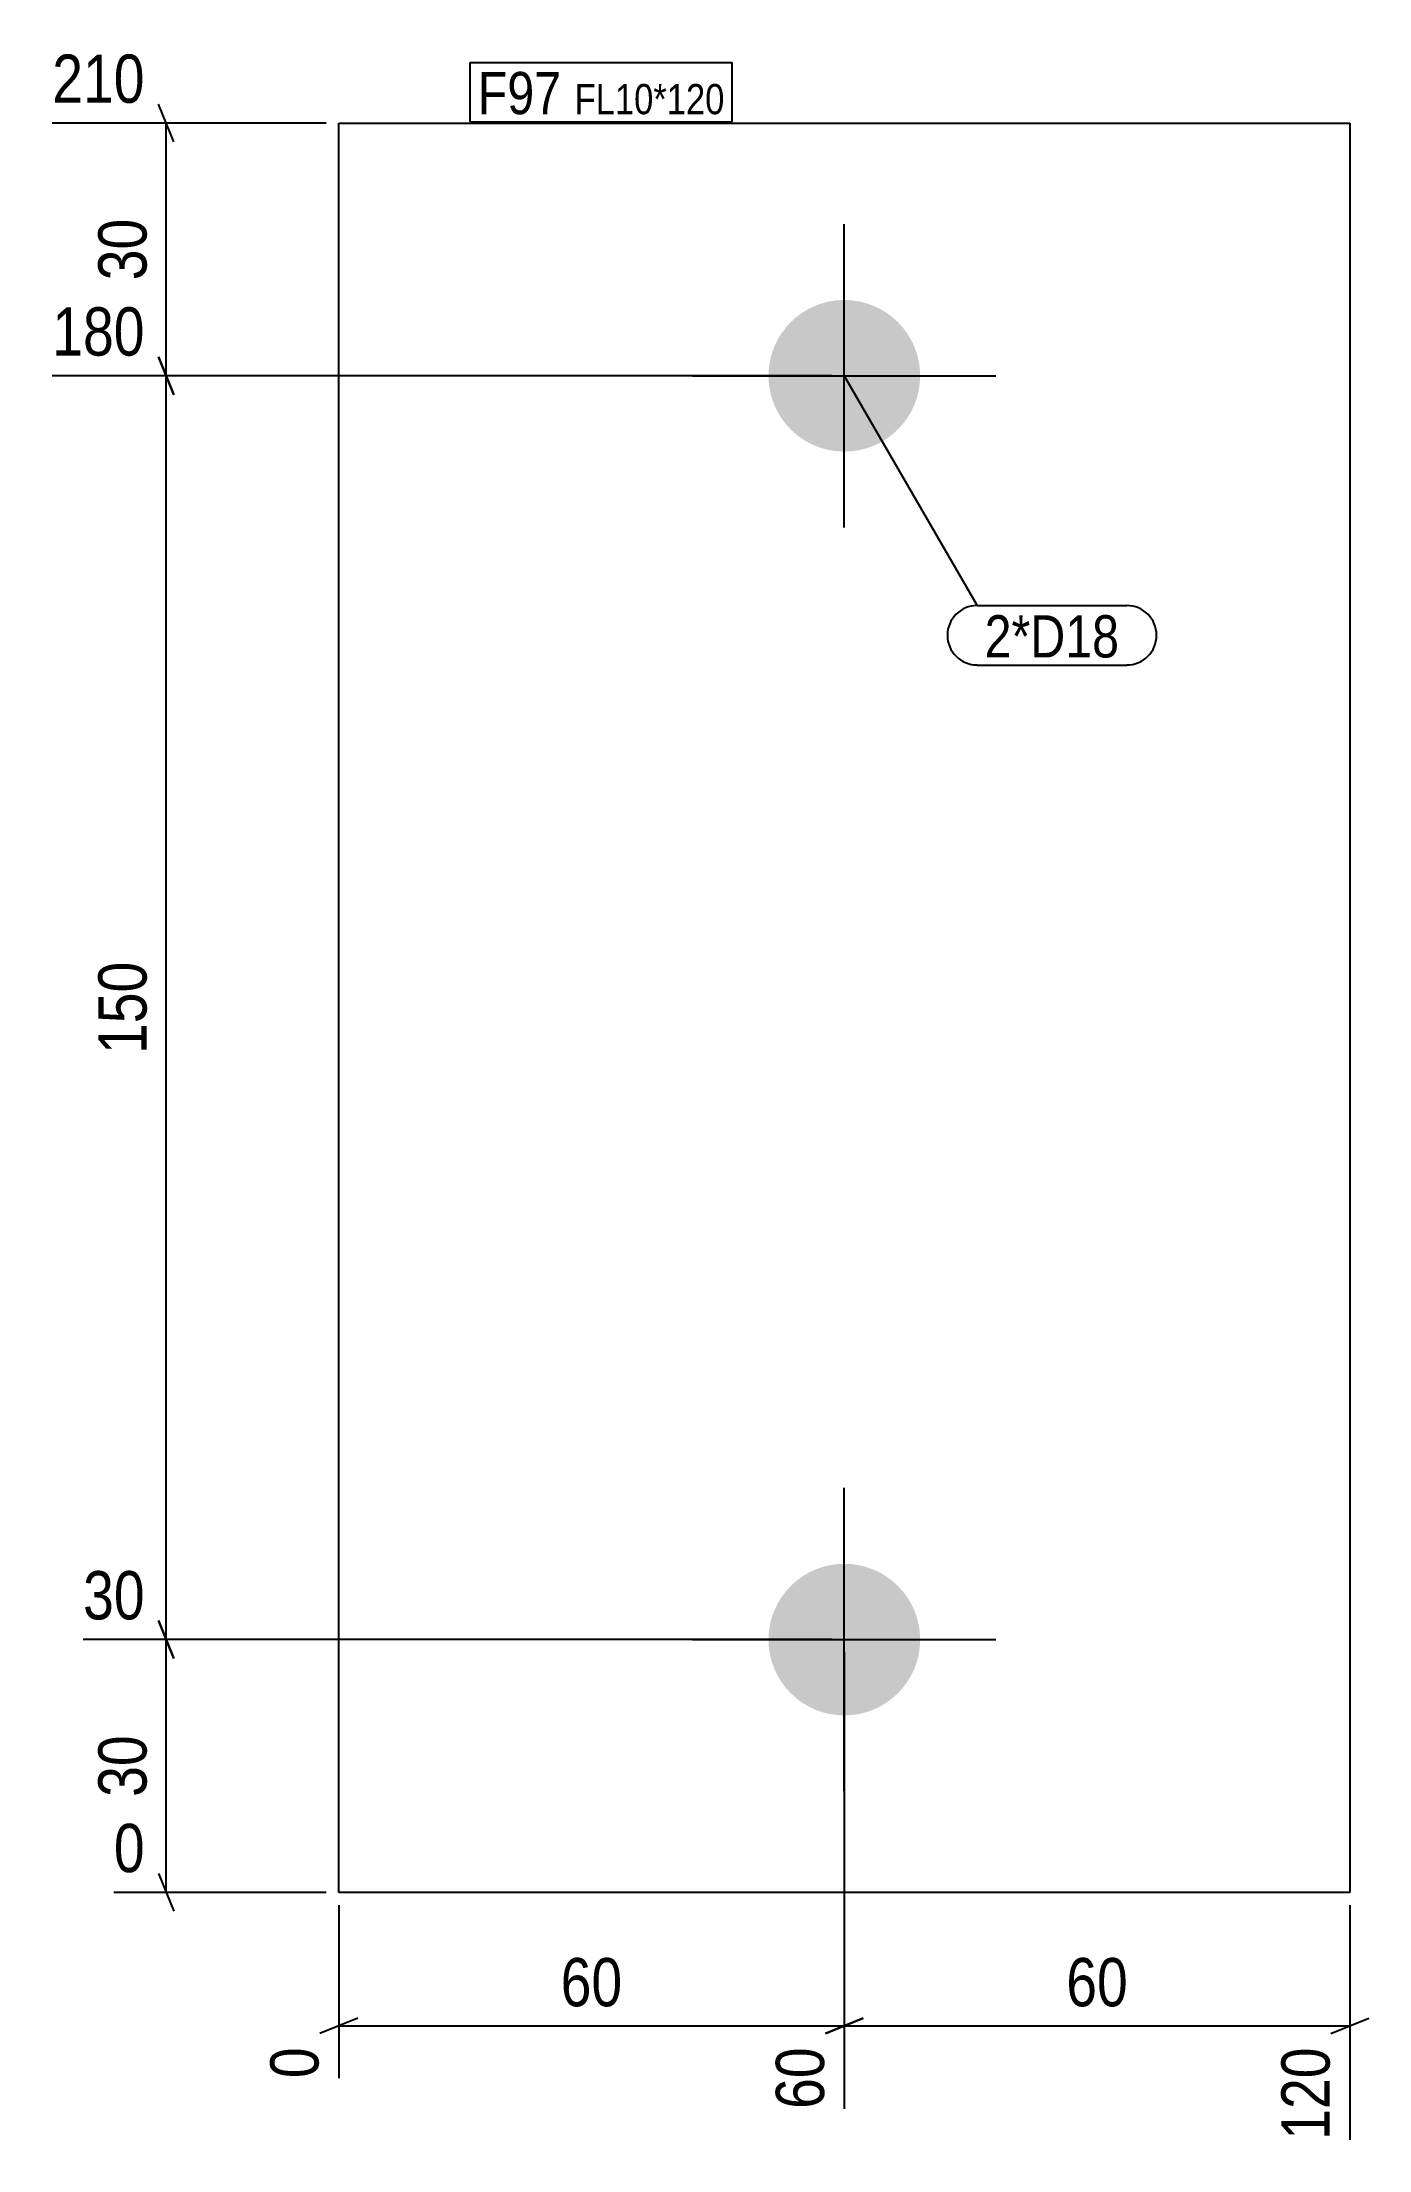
# Model space of a CAD drawing. Header units: millimetres. Extents: x 3 to 161, y 3 to 253.
import ezdxf

# ---------------------------------------------------------------- set-up
doc = ezdxf.new("R2010")
doc.units = ezdxf.units.MM
for name, color, linetype in [('MÅLSÆTNING', 7, 'Continuous'), ('STÅL', 7, 'Continuous'), ('TEKST', 7, 'Continuous')]:
    doc.layers.add(name, color=color, linetype=linetype)
doc.styles.add('Arial Narrow', font='ARIALN.TTF', dxfattribs={"height": 0.2})

msp = doc.modelspace()

# ---------------------------------------------------------------- hatches: boundary and pattern name
at = {"layer": 'STÅL', "linetype": 'Continuous'}
for points in [[(98.5, 222.86, -1), (98.5, 204.86, -1)], [(98.5, 72.86, -1), (98.5, 54.86, -1)]]:
    msp.add_hatch(color=3, dxfattribs=at).paths.add_polyline_path(points)

# ---------------------------------------------------------------- linework, layer by layer
at = {"layer": 'MÅLSÆTNING', "color": 7, "linetype": 'Continuous'}
for p, q in [((18.92, 241.61), (17.12, 246.11)), ((37, 243.86), (4.5, 243.86)), ((18.02, 213.86), (18.02, 243.86)), ((17.12, 216.11), (18.92, 211.61)), ((18.92, 211.61), (17.12, 216.11)), ((97, 213.86), (4.5, 213.86)), ((97, 213.86), (4.5, 213.86)), ((18.02, 63.86), (18.02, 213.86)), ((18.92, 61.61), (17.12, 66.11)), ((97, 63.86), (8.16, 63.86)), ((18.02, 33.86), (18.02, 63.86)), ((98.5, 62.36), (98.5, 8.16)), ((98.5, 62.36), (98.5, 8.16)), ((17.12, 36.11), (18.92, 31.61)), ((37, 33.86), (11.81, 33.86)), ((38.5, 32.36), (38.5, 11.81)), ((158.5, 32.36), (158.5, 4.5)), ((40.75, 18.92), (36.25, 17.12)), ((38.5, 18.02), (98.5, 18.02)), ((100.75, 18.92), (96.25, 17.12)), ((96.25, 17.12), (100.75, 18.92)), ((98.5, 18.02), (158.5, 18.02)), ((156.25, 17.12), (160.75, 18.92))]:
    msp.add_line(p, q, dxfattribs=at)
at = {"layer": 'STÅL', "color": 2, "linetype": 'Continuous'}
for p, q in [((38.5, 33.86), (38.5, 243.86)), ((38.5, 243.86), (158.5, 243.86)), ((158.5, 243.86), (158.5, 33.86)), ((158.5, 33.86), (38.5, 33.86))]:
    msp.add_line(p, q, dxfattribs=at)
at = {"layer": 'STÅL', "color": 3, "linetype": 'Continuous'}
for p, q in [((98.5, 195.86), (98.5, 231.86)), ((80.5, 213.86), (116.5, 213.86)), ((98.5, 45.86), (98.5, 81.86)), ((80.5, 63.86), (116.5, 63.86))]:
    msp.add_line(p, q, dxfattribs=at)

# ---------------------------------------------------------------- wipeouts: each hides what was drawn before it
at = {"color": 0}
msp.add_wipeout([(131.14, 180.43), (131.14, 185.68), (115.15, 185.68), (115.15, 180.43)], dxfattribs=at).dxf.layer = 'TEKST'

# ---------------------------------------------------------------- next in the draw order: wipeouts: each hides what was drawn before it
at = {"color": 0, "linetype": 'Continuous'}
for points in [[(16.67, 245.06), (16.67, 253.46), (3.3, 253.46), (3.3, 245.06)], [(16.67, 65.06), (16.67, 73.46), (6.96, 73.46), (6.96, 65.06)], [(37.3, 16.67), (28.9, 16.67), (28.9, 10.61), (37.3, 10.61)], [(97.3, 16.67), (88.9, 16.67), (88.9, 6.96), (97.3, 6.96)], [(157.3, 16.67), (148.9, 16.67), (148.9, 3.3), (157.3, 3.3)]]:
    msp.add_wipeout(points, dxfattribs=at).dxf.layer = 'MÅLSÆTNING'
at = {"color": 0}
for points, layer in [([(16.89, 233.72), (8.49, 233.72), (8.49, 224), (16.89, 224)], 'MÅLSÆTNING'), ([(16.89, 145.54), (8.49, 145.54), (8.49, 132.17), (16.89, 132.17)], 'MÅLSÆTNING'), ([(16.89, 53.72), (8.49, 53.72), (8.49, 44), (16.89, 44)], 'MÅLSÆTNING'), ([(73.36, 19.14), (73.36, 27.54), (63.64, 27.54), (63.64, 19.14)], 'MÅLSÆTNING'), ([(133.36, 19.14), (133.36, 27.54), (123.64, 27.54), (123.64, 19.14)], 'MÅLSÆTNING'), ([(64.91, 244.91), (64.91, 250.16), (55, 250.16), (55, 244.91)], 'TEKST'), ([(84.3, 244.91), (84.3, 248.66), (66.49, 248.66), (66.49, 244.91)], 'TEKST'), ([(131.14, 180.43), (131.14, 185.68), (115.15, 185.68), (115.15, 180.43)], 'TEKST')]:
    msp.add_wipeout(points, dxfattribs=at).dxf.layer = layer

# ---------------------------------------------------------------- next in the draw order: linework, layer by layer
at = {"layer": 'MÅLSÆTNING', "color": 7, "linetype": 'Continuous'}
for p, q in [((17.12, 66.11), (18.92, 61.61)), ((97, 63.86), (8.16, 63.86))]:
    msp.add_line(p, q, dxfattribs=at)
at = {"layer": 'TEKST', "color": 7, "linetype": 'Continuous'}
for p, q in [((98.5, 213.86), (114.25, 186.58)), ((114.25, 186.58), (132.04, 186.58)), ((114.25, 179.53), (132.04, 179.53))]:
    msp.add_line(p, q, dxfattribs=at)
for centre, start, end in [((114.25, 183.06), 90, 270), ((132.04, 183.06), 270, 90)]:
    msp.add_arc(centre, 3.52, start, end, dxfattribs=at)

# ---------------------------------------------------------------- next in the draw order: texts
at = {"layer": 'MÅLSÆTNING', "color": 3, "linetype": 'Continuous', "style": 'Arial Narrow'}
for s, p in [('210', (4.5, 246.26)), ('30', (8.16, 66.26))]:
    msp.add_text(s, height=5.727, dxfattribs=at).set_placement(p)
at = {"layer": 'MÅLSÆTNING', "color": 3, "style": 'Arial Narrow'}
for s, p in [('30', (15.69, 225.2)), ('150', (15.69, 133.37)), ('30', (15.69, 45.2))]:
    msp.add_text(s, height=5.727, rotation=90.0002, dxfattribs=at).set_placement(p)
for p in [(64.84, 20.34), (124.84, 20.34)]:
    msp.add_text('60', height=5.727, dxfattribs=at).set_placement(p)
at = {"layer": 'MÅLSÆTNING', "color": 3, "linetype": 'Continuous', "style": 'Arial Narrow'}
for s, height, p in [('0', 5.73, (36.1, 11.81)), ('60', 5.727, (96.1, 8.16)), ('120', 5.727, (156.1, 4.5))]:
    msp.add_text(s, height=height, rotation=90.0002, dxfattribs=at).set_placement(p)
at = {"layer": 'TEKST', "color": 3, "style": 'Arial Narrow'}
msp.add_text('2*D18', height=5.011, dxfattribs=at).set_placement((115.15, 180.43))

# ---------------------------------------------------------------- next in the draw order: wipeouts: each hides what was drawn before it
at = {"color": 0, "linetype": 'Continuous'}
for points in [[(16.67, 215.06), (16.67, 223.46), (3.3, 223.46), (3.3, 215.06)], [(16.67, 35.06), (16.67, 43.46), (10.61, 43.46), (10.61, 35.06)]]:
    msp.add_wipeout(points, dxfattribs=at).dxf.layer = 'MÅLSÆTNING'
at = {"color": 0}
for points in [[(64.91, 244.91), (64.91, 250.16), (55, 250.16), (55, 244.91)], [(84.3, 244.91), (84.3, 248.66), (66.49, 248.66), (66.49, 244.91)]]:
    msp.add_wipeout(points, dxfattribs=at).dxf.layer = 'TEKST'

# ---------------------------------------------------------------- next in the draw order: linework, layer by layer
at = {"layer": 'TEKST', "color": 7, "linetype": 'Continuous'}
for p, q in [((54.1, 251.06), (85.2, 251.06)), ((54.1, 244.01), (54.1, 251.06)), ((85.2, 244.01), (85.2, 251.06)), ((54.1, 244.01), (85.2, 244.01))]:
    msp.add_line(p, q, dxfattribs=at)

# ---------------------------------------------------------------- next in the draw order: texts
at = {"layer": 'MÅLSÆTNING', "color": 3, "linetype": 'Continuous', "style": 'Arial Narrow'}
for s, height, p in [('180', 5.727, (4.5, 216.26)), ('0', 5.73, (11.81, 36.26))]:
    msp.add_text(s, height=height, dxfattribs=at).set_placement(p)
at = {"layer": 'TEKST', "color": 3, "style": 'Arial Narrow'}
for s, height, p in [('F97', 5.011, (55, 244.91)), ('FL10*120', 3.579, (66.49, 244.91))]:
    msp.add_text(s, height=height, dxfattribs=at).set_placement(p)

doc.saveas('drawing.dxf')
